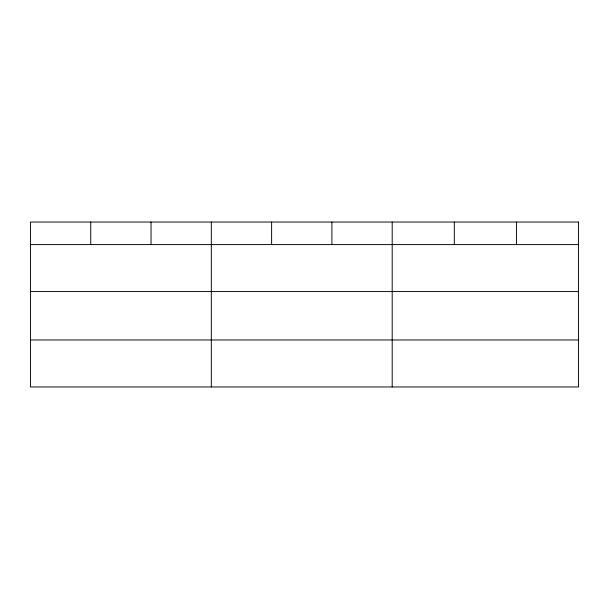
<?xml version="1.0" encoding="UTF-8"?>
<svg xmlns="http://www.w3.org/2000/svg" width="609" height="609" viewBox="0 0 609 609"><rect width="100%" height="100%" fill="white"/><g stroke="black" fill="none" stroke-linecap="round" stroke-linejoin="round"><path stroke-width="0.91" d="M30.45 244.59L578.55 244.59M30.45 291.574L578.55 291.574M30.45 339.974L578.55 339.974M516.432 222.041L516.432 244.59M454.314 222.041L454.314 244.59M392.196 222.041L392.196 386.959M331.905 222.041L331.905 244.59M271.614 222.041L271.614 244.59M211.323 222.041L211.323 386.959M151.032 222.041L151.032 244.59M90.741 222.041L90.741 244.59M578.55 222.041L30.45 222.041L30.45 386.959L578.55 386.959L578.55 222.041"/></g></svg>
